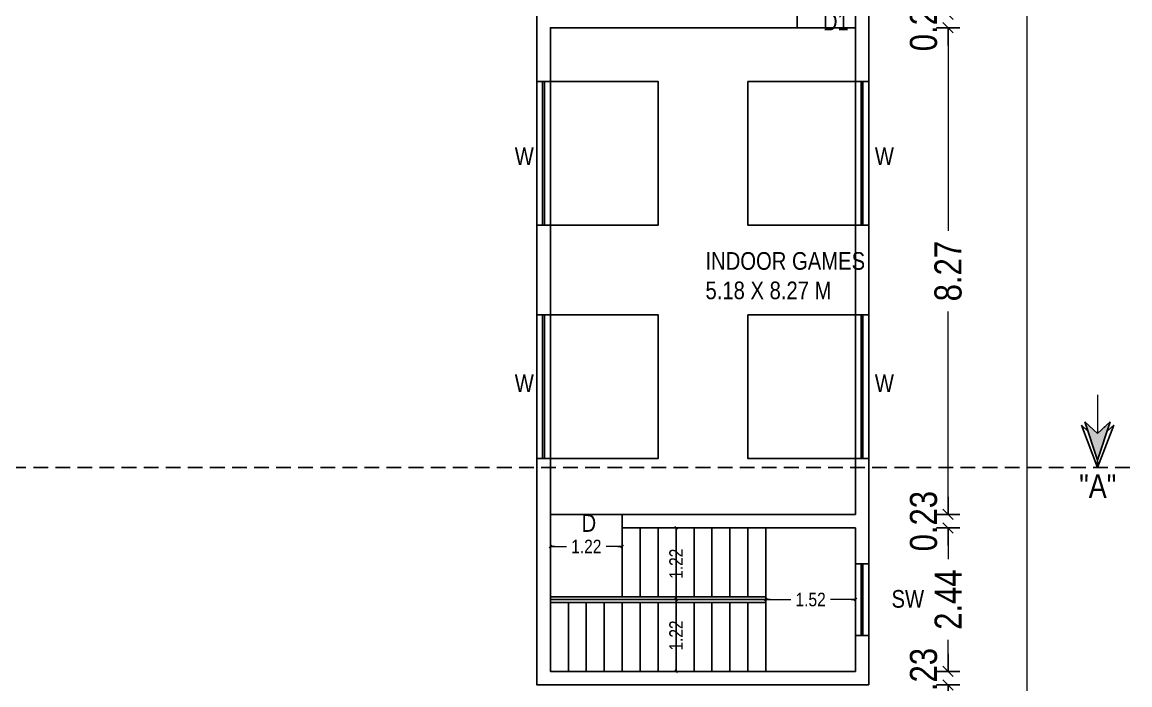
# Model space of a CAD drawing. Header units: metres. Extents: x 1185 to 1291, y 1063 to 1193.
# Drawn here: x 1268.11 to 1286.93, y 1074.06 to 1085.32 of the extents above; entities that cross this region are included whole.
import ezdxf
from ezdxf.enums import TextEntityAlignment as Align

# ---------------------------------------------------------------- set-up
doc = ezdxf.new("R2010")
doc.units = ezdxf.units.M
doc.header["$MEASUREMENT"] = 0
doc.linetypes.add('DASHED2', pattern=[0.375, 0.25, -0.125])
doc.layers.add('041 Window Elevation', color=154, linetype='Continuous', lineweight=13)
doc.layers.add('042 Window Glass', color=8, linetype='Continuous', lineweight=25)
for name, color, linetype in [('BLK_2_FLR_1_BLT_UP_AREA', 2, 'Continuous'), ('BLK_2_FLR_1_CARPET_AREA', 2, 'Continuous'), ('BLK_2_FLR_1_EXIT_WIDTH_DOOR', 2, 'Continuous'), ('BLK_2_FLR_1_REGULAR_ROOM_1', 1, 'Continuous'), ('BLK_2_FLR_1_ROOM_1_LIGHT_VENTILATION_1', 1, 'Continuous'), ('Grid Line', 8, 'Continuous')]:
    doc.layers.add(name, color=color, linetype=linetype)
doc.styles.add('Arial', font='swissc.ttf')
doc.styles.get("Standard").update_dxf_attribs({"font": 'swisscb.ttf'})
doc.dimstyles.new('FLOOR DIM BUILDING DIM', dxfattribs={"dimtxt": 0.23, "dimasz": 0.025, "dimexe": 0.075, "dimexo": 0.3, "dimgap": 0.09, "dimtad": 0, "dimzin": 3, "dimdsep": 46, "dimtxsty": 'Arial', "dimblk": 'JM1', "dimcen": -0.09, "dimse1": 1, "dimse2": 1, "dimclrd": 5, "dimclre": 250, "dimclrt": 3, "dimazin": 0, "dimtfac": 0.65, "dimtix": 1, "dimtofl": 0, "dimtmove": 0, "dimatfit": 2, "dimfxl": 0, "dimfrac": 1, "dimtolj": 1, "dimlwd": 18, "dimlwe": -1, "dimarcsym": 0})

# ---------------------------------------------------------------- blocks, each defined once
blk = doc.blocks.new('JM1')
at = {"color": 2}
for p, q in [((0, 2), (0, -2)), ((-3, 0), (0, 0)), ((-0.88, -0.88), (0.88, 0.88))]:
    blk.add_line(p, q, dxfattribs=at)
blk = doc.blocks.new('*D142')
at = {"color": 5, "lineweight": 18}
for p, q in [((1283.842, 1073.964), (1283.842, 1071.416)), ((1283.842, 1067.496), (1283.842, 1070.045))]:
    blk.add_line(p, q, dxfattribs=at)
at = {"layer": 'DEFPOINTS', "color": 0, "lineweight": -3}
for p in [(1281.488, 1074.064), (1283.842, 1074.064), (1281.259, 1067.396)]:
    blk.add_point(p, dxfattribs=at)
at = {"color": 5, "lineweight": 18, "xscale": 0.1, "yscale": 0.1, "zscale": 0.1}
for p, rotation in [((1283.842, 1074.064), 90), ((1283.842, 1067.396), 270)]:
    blk.add_blockref('JM1', p, dxfattribs=dict(at, rotation=rotation))
at = {"color": 3, "lineweight": -3, "insert": (1283.842, 1070.73), "char_height": 0.46, "attachment_point": 5, "rotation": 90, "style": 'Arial'}
blk.add_mtext('\\A1;6.67', dxfattribs=at)
blk = doc.blocks.new('*D143')
at = {"color": 5, "lineweight": 18}
for p, q in [((1283.842, 1074.393), (1283.842, 1074.493)), ((1283.842, 1073.964), (1283.842, 1073.864))]:
    blk.add_line(p, q, dxfattribs=at)
at = {"layer": 'DEFPOINTS', "color": 0, "lineweight": -3}
for p in [(1282.268, 1074.293), (1283.842, 1074.293), (1282.497, 1074.064)]:
    blk.add_point(p, dxfattribs=at)
at = {"color": 5, "lineweight": 18, "xscale": 0.1, "yscale": 0.1, "zscale": 0.1}
for p, rotation in [((1283.842, 1074.293), 270), ((1283.842, 1074.064), 90)]:
    blk.add_blockref('JM1', p, dxfattribs=dict(at, rotation=rotation))
at = {"color": 3, "lineweight": -3, "insert": (1283.426, 1074.178), "char_height": 0.46, "attachment_point": 5, "rotation": 90, "style": 'Arial'}
blk.add_mtext('\\A1;0.23', dxfattribs=at)
blk = doc.blocks.new('*D144')
at = {"color": 5, "lineweight": 18}
for p, q in [((1283.842, 1076.631), (1283.842, 1076.197)), ((1283.842, 1074.393), (1283.842, 1074.827))]:
    blk.add_line(p, q, dxfattribs=at)
at = {"layer": 'DEFPOINTS', "color": 0, "lineweight": -3}
for p in [(1282.268, 1076.731), (1283.842, 1076.731), (1282.268, 1074.293)]:
    blk.add_point(p, dxfattribs=at)
at = {"color": 5, "lineweight": 18, "xscale": 0.1, "yscale": 0.1, "zscale": 0.1}
for p, rotation in [((1283.842, 1076.731), 90), ((1283.842, 1074.293), 270)]:
    blk.add_blockref('JM1', p, dxfattribs=dict(at, rotation=rotation))
at = {"color": 3, "lineweight": -3, "insert": (1283.842, 1075.512), "char_height": 0.46, "attachment_point": 5, "rotation": 90, "style": 'Arial'}
blk.add_mtext('\\A1;2.44', dxfattribs=at)
blk = doc.blocks.new('*D145')
at = {"color": 5, "lineweight": 18}
for p, q in [((1283.842, 1077.06), (1283.842, 1077.16)), ((1283.842, 1076.631), (1283.842, 1076.531))]:
    blk.add_line(p, q, dxfattribs=at)
at = {"layer": 'DEFPOINTS', "color": 0, "lineweight": -3}
for p in [(1282.268, 1076.96), (1283.842, 1076.96), (1282.268, 1076.731)]:
    blk.add_point(p, dxfattribs=at)
at = {"color": 5, "lineweight": 18, "xscale": 0.1, "yscale": 0.1, "zscale": 0.1}
for p, rotation in [((1283.842, 1076.96), 270), ((1283.842, 1076.731), 90)]:
    blk.add_blockref('JM1', p, dxfattribs=dict(at, rotation=rotation))
at = {"color": 3, "lineweight": -3, "insert": (1283.426, 1076.845), "char_height": 0.46, "attachment_point": 5, "rotation": 90, "style": 'Arial'}
blk.add_mtext('\\A1;0.23', dxfattribs=at)
blk = doc.blocks.new('*D146')
at = {"color": 5, "lineweight": 18}
for p, q in [((1283.842, 1085.127), (1283.842, 1081.779)), ((1283.842, 1077.06), (1283.842, 1080.408))]:
    blk.add_line(p, q, dxfattribs=at)
at = {"layer": 'DEFPOINTS', "color": 0, "lineweight": -3}
for p in [(1281.278, 1085.227), (1283.842, 1085.227), (1282.268, 1076.96)]:
    blk.add_point(p, dxfattribs=at)
at = {"color": 5, "lineweight": 18, "xscale": 0.1, "yscale": 0.1, "zscale": 0.1}
for p, rotation in [((1283.842, 1085.227), 90), ((1283.842, 1076.96), 270)]:
    blk.add_blockref('JM1', p, dxfattribs=dict(at, rotation=rotation))
at = {"color": 3, "lineweight": -3, "insert": (1283.842, 1081.093), "char_height": 0.46, "attachment_point": 5, "rotation": 90, "style": 'Arial'}
blk.add_mtext('\\A1;8.27', dxfattribs=at)
blk = doc.blocks.new('*D147')
at = {"color": 5, "lineweight": 18}
for p, q in [((1283.842, 1085.556), (1283.842, 1085.656)), ((1283.842, 1085.127), (1283.842, 1085.027))]:
    blk.add_line(p, q, dxfattribs=at)
at = {"layer": 'DEFPOINTS', "color": 0, "lineweight": -3}
for p in [(1282.268, 1085.456), (1283.842, 1085.456), (1282.268, 1085.227)]:
    blk.add_point(p, dxfattribs=at)
at = {"color": 5, "lineweight": 18, "xscale": 0.1, "yscale": 0.1, "zscale": 0.1}
for p, rotation in [((1283.842, 1085.456), 270), ((1283.842, 1085.227), 90)]:
    blk.add_blockref('JM1', p, dxfattribs=dict(at, rotation=rotation))
at = {"color": 3, "lineweight": -3, "insert": (1283.426, 1085.342), "char_height": 0.46, "attachment_point": 5, "rotation": 90, "style": 'Arial'}
blk.add_mtext('\\A1;0.23', dxfattribs=at)
blk = doc.blocks.new('*D154')
at = {"color": 5, "lineweight": 18}
for p, q in [((1285.184, 1114.617), (1285.184, 1091.782)), ((1285.184, 1067.268), (1285.184, 1090.102))]:
    blk.add_line(p, q, dxfattribs=at)
at = {"layer": 'DEFPOINTS', "color": 0, "lineweight": -3}
for p in [(1282.497, 1114.717), (1281.488, 1067.168), (1285.184, 1067.168)]:
    blk.add_point(p, dxfattribs=at)
at = {"color": 5, "lineweight": 18, "xscale": 0.1, "yscale": 0.1, "zscale": 0.1}
for p, rotation in [((1285.184, 1114.717), 90), ((1285.184, 1067.168), 270)]:
    blk.add_blockref('JM1', p, dxfattribs=dict(at, rotation=rotation))
at = {"color": 3, "lineweight": -3, "insert": (1285.184, 1090.942), "char_height": 0.46, "attachment_point": 5, "rotation": 90, "style": 'Arial'}
blk.add_mtext('\\A1;47.55', dxfattribs=at)
blk = doc.blocks.new('SECTION CUT POINTER')
h = blk.add_hatch(color=256)
h.dxf.hatch_style = 1
h.paths.add_polyline_path([(0, 0.55), (-0.261, -0.24), (0, 0), (0.261, -0.24)])
at = {"linetype": 'Continuous', "ltscale": 250}
for p, q in [((-0.334, -0.167), (0, 0.7)), ((0.334, -0.167), (0, 0.7)), ((0, 0.55), (-0.261, -0.24)), ((0, 0.55), (0.261, -0.24)), ((0, 0), (-0.261, -0.24)), ((0, 0), (0.261, -0.24)), ((-0.193, -0.037), (-0.334, -0.167)), ((-0.146, -0.134), (-0.13, -0.119)), ((0.193, -0.037), (0.334, -0.167))]:
    blk.add_line(p, q, dxfattribs=at)
blk.add_line((0, 0.55), (0, 0.7))
at = {"const_width": 0.03}
blk.add_lwpolyline([(0, 0), (0, -0.8)], dxfattribs=at)
blk = doc.blocks.new('*D231')
at = {"color": 5, "linetype": 'Continuous', "lineweight": 18}
for p, q in [((1279.22, 1075.487), (1279.22, 1075.24)), ((1279.22, 1074.318), (1279.22, 1074.564))]:
    blk.add_line(p, q, dxfattribs=at)
at = {"layer": 'DEFPOINTS', "color": 0, "lineweight": -3}
for p in [(1279.22, 1075.512), (1279.22, 1074.293), (1279.22, 1074.293)]:
    blk.add_point(p, dxfattribs=at)
at = {"color": 5, "lineweight": 18, "xscale": 0.025, "yscale": 0.025, "zscale": 0.025}
for p, rotation in [((1279.22, 1075.512), 90), ((1279.22, 1074.293), 270)]:
    blk.add_blockref('JM1', p, dxfattribs=dict(at, rotation=rotation))
at = {"color": 3, "lineweight": -3, "insert": (1279.22, 1074.902), "char_height": 0.23, "attachment_point": 5, "rotation": 90, "style": 'Arial'}
blk.add_mtext('\\A1;1.22', dxfattribs=at)
blk = doc.blocks.new('*D232')
at = {"color": 5, "linetype": 'Continuous', "lineweight": 18}
for p, q in [((1279.22, 1076.706), (1279.22, 1076.459)), ((1279.22, 1075.537), (1279.22, 1075.784))]:
    blk.add_line(p, q, dxfattribs=at)
at = {"layer": 'DEFPOINTS', "color": 0, "lineweight": -3}
for p in [(1279.22, 1076.731), (1279.22, 1075.512), (1279.22, 1075.512)]:
    blk.add_point(p, dxfattribs=at)
at = {"color": 5, "lineweight": 18, "xscale": 0.025, "yscale": 0.025, "zscale": 0.025}
for p, rotation in [((1279.22, 1076.731), 90), ((1279.22, 1075.512), 270)]:
    blk.add_blockref('JM1', p, dxfattribs=dict(at, rotation=rotation))
at = {"color": 3, "lineweight": -3, "insert": (1279.22, 1076.121), "char_height": 0.23, "attachment_point": 5, "rotation": 90, "style": 'Arial'}
blk.add_mtext('\\A1;1.22', dxfattribs=at)
blk = doc.blocks.new('*D233')
at = {"color": 5, "linetype": 'Continuous', "lineweight": 18}
for p, q in [((1280.769, 1075.512), (1281.169, 1075.512)), ((1282.243, 1075.512), (1281.844, 1075.512))]:
    blk.add_line(p, q, dxfattribs=at)
at = {"layer": 'DEFPOINTS', "color": 0, "lineweight": -3}
for p in [(1280.744, 1075.512), (1282.268, 1075.512), (1282.268, 1075.512)]:
    blk.add_point(p, dxfattribs=at)
at = {"color": 5, "lineweight": 18, "xscale": 0.025, "yscale": 0.025, "zscale": 0.025, "rotation": 180}
blk.add_blockref('JM1', (1280.744, 1075.512), dxfattribs=at)
at = {"color": 5, "lineweight": 18, "xscale": 0.025, "yscale": 0.025, "zscale": 0.025}
blk.add_blockref('JM1', (1282.268, 1075.512), dxfattribs=at)
at = {"color": 3, "lineweight": -3, "insert": (1281.506, 1075.512), "char_height": 0.23, "attachment_point": 5, "style": 'Arial'}
blk.add_mtext('\\A1;1.52', dxfattribs=at)
blk = doc.blocks.new('*D292')
at = {"layer": 'BLK_2_FLR_1_EXIT_WIDTH_DOOR', "color": 5, "linetype": 'Continuous', "lineweight": 18}
for p, q in [((1277.112, 1076.415), (1277.359, 1076.415)), ((1278.281, 1076.415), (1278.034, 1076.415))]:
    blk.add_line(p, q, dxfattribs=at)
at = {"layer": 'DEFPOINTS', "color": 0, "lineweight": -3}
for p in [(1277.087, 1076.731), (1278.306, 1076.731), (1277.087, 1076.415)]:
    blk.add_point(p, dxfattribs=at)
at = {"layer": 'BLK_2_FLR_1_EXIT_WIDTH_DOOR', "color": 5, "lineweight": 18, "xscale": 0.025, "yscale": 0.025, "zscale": 0.025, "rotation": 180}
blk.add_blockref('JM1', (1277.087, 1076.415), dxfattribs=at)
at = {"layer": 'BLK_2_FLR_1_EXIT_WIDTH_DOOR', "color": 5, "lineweight": 18, "xscale": 0.025, "yscale": 0.025, "zscale": 0.025}
blk.add_blockref('JM1', (1278.306, 1076.415), dxfattribs=at)
at = {"layer": 'BLK_2_FLR_1_EXIT_WIDTH_DOOR', "color": 3, "lineweight": -3, "insert": (1277.696, 1076.415), "char_height": 0.23, "attachment_point": 5, "style": 'Arial'}
blk.add_mtext('\\A1;1.22', dxfattribs=at)

msp = doc.modelspace()

# ---------------------------------------------------------------- linework, layer by layer
at = {"ltscale": 5}
for p, q in [((1276.858, 1084.313), (1276.858, 1085.456)), ((1281.278, 1085.456), (1281.278, 1085.227)), ((1282.268, 1085.456), (1282.268, 1084.313)), ((1282.497, 1084.313), (1282.497, 1085.456)), ((1281.278, 1085.227), (1277.087, 1085.227)), ((1277.087, 1084.313), (1277.087, 1085.227)), ((1276.858, 1084.313), (1277.087, 1084.313)), ((1282.268, 1084.313), (1282.497, 1084.313)), ((1276.858, 1080.35), (1276.858, 1081.874)), ((1276.858, 1081.874), (1277.087, 1081.874)), ((1277.087, 1080.35), (1277.087, 1081.874)), ((1282.268, 1081.874), (1282.268, 1080.35)), ((1282.268, 1081.874), (1282.497, 1081.874)), ((1282.497, 1080.35), (1282.497, 1081.874)), ((1276.858, 1080.35), (1277.087, 1080.35)), ((1282.268, 1080.35), (1282.497, 1080.35)), ((1276.858, 1076.731), (1276.858, 1077.912)), ((1276.858, 1077.912), (1277.087, 1077.912)), ((1277.087, 1076.731), (1277.087, 1077.912)), ((1282.268, 1077.912), (1282.268, 1076.96)), ((1282.268, 1077.912), (1282.497, 1077.912)), ((1282.497, 1076.121), (1282.497, 1077.912)), ((1282.268, 1076.96), (1278.306, 1076.96)), ((1278.306, 1076.731), (1278.306, 1076.96)), ((1276.858, 1074.064), (1276.858, 1076.731)), ((1277.087, 1074.293), (1277.087, 1076.731)), ((1282.268, 1076.731), (1278.306, 1076.731)), ((1282.268, 1076.731), (1282.268, 1076.121)), ((1282.268, 1076.121), (1282.497, 1076.121)), ((1277.087, 1075.562), (1280.744, 1075.562)), ((1277.087, 1075.512), (1280.744, 1075.512)), ((1277.087, 1075.462), (1280.744, 1075.462)), ((1277.392, 1075.462), (1277.392, 1074.293)), ((1277.696, 1075.462), (1277.696, 1074.293)), ((1278.001, 1075.462), (1278.001, 1074.293)), ((1278.306, 1075.462), (1278.306, 1074.293)), ((1278.611, 1075.462), (1278.611, 1074.293)), ((1278.916, 1075.462), (1278.916, 1074.293)), ((1282.268, 1074.902), (1282.268, 1074.293)), ((1282.268, 1074.902), (1282.497, 1074.902)), ((1282.497, 1074.064), (1282.497, 1074.902)), ((1282.268, 1074.293), (1277.087, 1074.293))]:
    msp.add_line(p, q, dxfattribs=at)
at = {"linetype": 'DASHED2', "ltscale": 50}
for p, q in [((1278.306, 1076.731), (1278.306, 1075.562)), ((1278.611, 1076.731), (1278.611, 1075.562)), ((1278.916, 1076.731), (1278.916, 1075.562)), ((1279.22, 1076.731), (1279.22, 1075.562)), ((1279.22, 1075.512), (1279.22, 1076.731)), ((1279.525, 1076.731), (1279.525, 1075.562)), ((1279.83, 1076.731), (1279.83, 1075.562)), ((1280.135, 1076.731), (1280.135, 1075.562)), ((1280.44, 1076.731), (1280.44, 1075.562)), ((1280.744, 1075.512), (1280.744, 1074.293)), ((1279.22, 1075.462), (1279.22, 1074.293)), ((1279.525, 1075.462), (1279.525, 1074.293)), ((1279.83, 1075.462), (1279.83, 1074.293)), ((1280.135, 1075.462), (1280.135, 1074.293)), ((1280.44, 1075.462), (1280.44, 1074.293))]:
    msp.add_line(p, q, dxfattribs=at)
at = {"lineweight": -3}
msp.add_line((1280.744, 1075.512), (1280.744, 1076.731), dxfattribs=at)
at = {"layer": '041 Window Elevation', "ltscale": 5}
for p, q in [((1276.858, 1081.874), (1276.858, 1084.313)), ((1277.087, 1081.874), (1277.087, 1084.313)), ((1282.268, 1081.874), (1282.268, 1084.313)), ((1282.497, 1081.874), (1282.497, 1084.313)), ((1276.858, 1077.912), (1276.858, 1080.35)), ((1277.087, 1077.912), (1277.087, 1080.35)), ((1282.268, 1077.912), (1282.268, 1080.35)), ((1282.497, 1077.912), (1282.497, 1080.35)), ((1282.268, 1074.902), (1282.268, 1076.121)), ((1282.497, 1074.902), (1282.497, 1076.121))]:
    msp.add_line(p, q, dxfattribs=at)
at = {"layer": '042 Window Glass', "ltscale": 5}
for p, q in [((1276.953, 1081.874), (1276.953, 1084.313)), ((1276.985, 1081.874), (1276.985, 1084.313)), ((1282.363, 1081.874), (1282.363, 1084.313)), ((1282.395, 1081.874), (1282.395, 1084.313)), ((1276.953, 1077.912), (1276.953, 1080.35)), ((1276.985, 1077.912), (1276.985, 1080.35)), ((1282.363, 1077.912), (1282.363, 1080.35)), ((1282.395, 1077.912), (1282.395, 1080.35)), ((1282.363, 1074.902), (1282.363, 1076.121)), ((1282.395, 1074.902), (1282.395, 1076.121))]:
    msp.add_line(p, q, dxfattribs=at)
at = {"layer": 'BLK_2_FLR_1_BLT_UP_AREA', "color": 2, "lineweight": -3}
msp.add_lwpolyline([(1282.497, 1074.064), (1276.858, 1074.064), (1276.858, 1085.456), (1280.516, 1085.456), (1280.516, 1090.226), (1276.858, 1090.226), (1276.858, 1096.683), (1282.497, 1096.683)], close=True, dxfattribs=at)
at = {"layer": 'BLK_2_FLR_1_CARPET_AREA', "color": 2, "lineweight": -3}
msp.add_lwpolyline([(1277.087, 1090.455), (1277.087, 1096.455), (1282.268, 1096.455), (1282.268, 1076.96), (1278.306, 1076.96), (1278.306, 1076.731), (1282.268, 1076.731), (1282.268, 1074.293), (1277.087, 1074.293), (1277.087, 1085.227), (1281.278, 1085.227), (1281.278, 1085.456), (1280.744, 1085.456), (1280.744, 1090.226), (1281.278, 1090.226), (1281.278, 1090.455)], close=True, dxfattribs=at)
at = {"layer": 'BLK_2_FLR_1_REGULAR_ROOM_1', "color": 1, "lineweight": -3}
msp.add_lwpolyline([(1282.268, 1076.96), (1277.087, 1076.96), (1277.087, 1085.227), (1282.268, 1085.227)], close=True, dxfattribs=at)
at = {"layer": 'BLK_2_FLR_1_ROOM_1_LIGHT_VENTILATION_1', "lineweight": -3}
for points in [[(1277.087, 1084.313), (1278.917, 1084.313), (1278.917, 1081.874), (1277.087, 1081.874)], [(1280.438, 1084.313), (1282.268, 1084.313), (1282.268, 1081.874), (1280.438, 1081.874)], [(1277.087, 1080.35), (1278.917, 1080.35), (1278.917, 1077.912), (1277.087, 1077.912)], [(1280.438, 1080.35), (1282.268, 1080.35), (1282.268, 1077.912), (1280.438, 1077.912)]]:
    msp.add_lwpolyline(points, close=True, dxfattribs=at)
at = {"layer": 'Grid Line', "linetype": 'DASHED2'}
msp.add_line((1286.928, 1077.759), (1236.418, 1077.759), dxfattribs=at)

# ---------------------------------------------------------------- block references
at = {"xscale": 0.8240964809584905, "yscale": 0.8240964809584905, "zscale": 0.8240964809584905, "rotation": 180}
msp.add_blockref('SECTION CUT POINTER', (1286.381, 1078.336), dxfattribs=at)

# ---------------------------------------------------------------- texts
at = {"style": 'Arial'}
msp.add_text('"A"', height=0.4, dxfattribs=at).set_placement((1286.383, 1077.439), align=Align.MIDDLE_CENTER)
at = {"char_height": 0.3, "attachment_point": 1}
for s, insert in [('\\A1;{\\fSwis721 Cn BT|b0|i0|c0|p34;D1}', (1281.715, 1085.482)), ('\\A1;{\\fSwis721 Cn BT|b0|i0|c0|p34;W}', (1276.48, 1083.196)), ('\\A1;{\\fSwis721 Cn BT|b0|i0|c0|p34;W}', (1282.597, 1083.196)), ('\\A1;{\\fSwis721 Cn BT|b0|i0|c0|p34;INDOOR GAMES\\P5.18 X 8.27 M}', (1279.72, 1081.416)), ('\\A1;{\\fSwis721 Cn BT|b0|i0|c0|p34;W}', (1276.48, 1079.338)), ('\\A1;{\\fSwis721 Cn BT|b0|i0|c0|p34;W}', (1282.597, 1079.338)), ('\\A1;{\\fSwis721 Cn BT|b0|i0|c0|p34;D}', (1277.615, 1076.963)), ('\\A1;{\\fSwis721 Cn BT|b0|i0|c0|p34;SW}', (1282.88, 1075.675))]:
    msp.add_mtext(s, dxfattribs=dict(at, insert=insert))

# ---------------------------------------------------------------- dimensions: what is measured, and where the dimension line sits
at = {"color": 3, "lineweight": -3}
for base, p1, p2, override, picture, middle in [((1285.184, 1067.168), (1282.497, 1114.717), (1281.488, 1067.168), {"dimscale": 2, "dimasz": 0.05, "dimpost": '\\X', "dimtmove": 1}, '*D154', (1285.184, 1090.942)), ((1283.842, 1085.456), (1282.268, 1085.227), (1282.268, 1085.456), {"dimscale": 2, "dimasz": 0.05, "dimtad": 1, "dimpost": '\\X'}, '*D147', (1283.426, 1085.342)), ((1283.842, 1085.227), (1282.268, 1076.96), (1281.278, 1085.227), {"dimscale": 2, "dimasz": 0.05, "dimpost": '\\X', "dimtmove": 1}, '*D146', (1283.842, 1081.093)), ((1283.842, 1076.96), (1282.268, 1076.731), (1282.268, 1076.96), {"dimscale": 2, "dimasz": 0.05, "dimtad": 1, "dimpost": '\\X'}, '*D145', (1283.426, 1076.845)), ((1283.842, 1076.731), (1282.268, 1074.293), (1282.268, 1076.731), {"dimscale": 2, "dimasz": 0.05, "dimpost": '\\X', "dimtmove": 1}, '*D144', (1283.842, 1075.512)), ((1283.842, 1074.293), (1282.497, 1074.064), (1282.268, 1074.293), {"dimscale": 2, "dimasz": 0.05, "dimtad": 1, "dimpost": '\\X'}, '*D143', (1283.426, 1074.178)), ((1283.842, 1074.064), (1281.259, 1067.396), (1281.488, 1074.064), {"dimscale": 2, "dimasz": 0.05, "dimpost": '\\X', "dimtmove": 1}, '*D142', (1283.842, 1070.73))]:
    dim = msp.add_linear_dim(base=base, p1=p1, p2=p2, angle=270, dimstyle='FLOOR DIM BUILDING DIM', override=override, dxfattribs=at)
    dim.commit()
    dim.dimension.update_dxf_attribs({"geometry": picture, "text_midpoint": middle})
at = {"lineweight": -3}
for p1, p2, picture, middle in [((1279.22, 1076.731), (1279.22, 1075.512), '*D232', (1279.22, 1076.121)), ((1279.22, 1075.512), (1279.22, 1074.293), '*D231', (1279.22, 1074.902))]:
    dim = msp.add_aligned_dim(p1=p1, p2=p2, distance=0, dimstyle='FLOOR DIM BUILDING DIM', override={"dimpost": '\\X', "dimtfillclr": 256}, dxfattribs=at)
    dim.commit()
    dim.dimension.update_dxf_attribs({"geometry": picture, "text_midpoint": middle})
dim = msp.add_linear_dim(base=(1282.268, 1075.512), p1=(1280.744, 1075.512), p2=(1282.268, 1075.512), dimstyle='FLOOR DIM BUILDING DIM', override={"dimpost": '\\X', "dimtfillclr": 256}, dxfattribs=at)
dim.commit()
dim.dimension.update_dxf_attribs({"geometry": '*D233', "text_midpoint": (1281.506, 1075.512)})
at = {"layer": 'BLK_2_FLR_1_EXIT_WIDTH_DOOR', "lineweight": -3}
dim = msp.add_linear_dim(base=(1277.087, 1076.415), p1=(1278.306, 1076.731), p2=(1277.087, 1076.731), angle=180, dimstyle='FLOOR DIM BUILDING DIM', override={"dimpost": '\\X', "dimtfillclr": 256}, dxfattribs=at)
dim.commit()
dim.dimension.update_dxf_attribs({"geometry": '*D292', "text_midpoint": (1277.696, 1076.415)})

doc.saveas('drawing.dxf')
